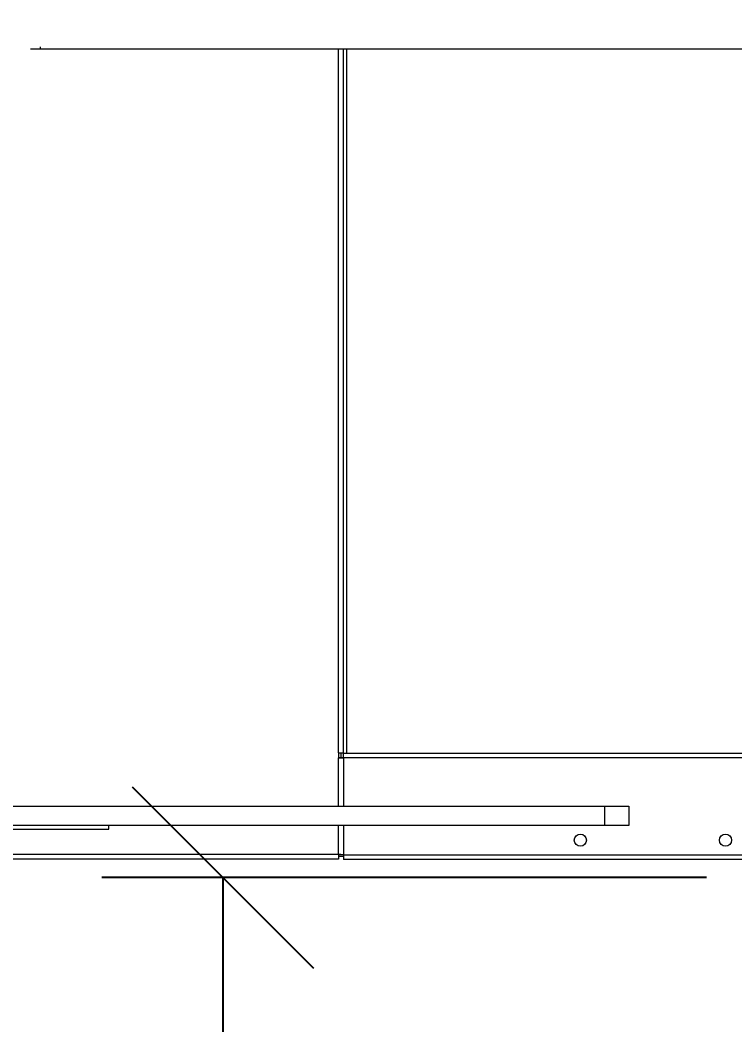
# Model space of a CAD drawing. Header units: millimetres. Extents: x 2027740 to 2136289, y -1533552 to -1491502.
# Drawn here: x 2099469.2 to 2099764.9, y -1504171.5 to -1503756.2 of the extents above; entities that cross this region are included whole.
import ezdxf

# ---------------------------------------------------------------- set-up
doc = ezdxf.new("R2010")
doc.units = ezdxf.units.MM
doc.header["$MEASUREMENT"] = 0
doc.linetypes.add('AUSGEZOGEN', pattern=[0])
for name, color, linetype, lineweight in [('10_Einrichtung', 7, 'Continuous', 0), ('11_Schraffur', 9, 'Continuous', 0), ('20_Sortimentierung', 7, 'Continuous', 0)]:
    doc.layers.add(name, color=color, linetype=linetype, lineweight=lineweight)
doc.styles.add('Rossmann', font='ARIALN.TTF', dxfattribs={"height": 100})
doc.styles.add('Style-Arial Narrow', font='ARIALN.TTF')
doc.dimstyles.new('Rossmann', dxfattribs={"dimtxt": 100, "dimasz": 75, "dimexe": 50, "dimexo": 0.0625, "dimgap": 50, "dimtad": 1, "dimdec": 3, "dimlfac": 0.001, "dimzin": 3, "dimtxsty": 'Rossmann', "dimcen": 0, "dimadec": 3, "dimazin": 0, "dimtfac": 1, "dimtdec": 0, "dimtofl": 0, "dimtmove": 0, "dimatfit": 1, "dimfxl": 200, "dimfxlon": 1, "dimfrac": 2, "dimtolj": 1, "dimtzin": 3, "dimarcsym": 0})

# ---------------------------------------------------------------- blocks, each defined once
blk = doc.blocks.new('*U847')
at = {"layer": '10_Einrichtung', "color": 1, "linetype": 'Continuous', "lineweight": 0}
for p, q in [((2.6755, -0.2107), (2.6759, -0.2007)), ((7.8937, -0.2107), (2.6344, -0.2107)), ((3.9087, -3.1197), (3.9087, -0.2107)), ((3.9287, -3.1197), (3.9287, -0.2107)), ((3.9411, -0.2107), (3.9411, -3.1207)), ((3.9087, -3.1197), (3.9287, -3.1197)), ((3.9087, -3.1197), (3.9087, -3.1397)), ((3.9087, -3.1397), (3.9287, -3.1397)), ((3.9087, -3.3397), (3.9087, -3.1397)), ((3.9287, -3.1407), (3.9087, -3.1407)), ((3.9187, -3.1197), (3.9187, -3.1397)), ((3.9287, -3.1207), (15.9187, -3.1207)), ((3.9287, -3.1407), (3.9287, -3.1207)), ((3.9287, -3.1407), (3.9287, -3.3397)), ((15.9187, -3.1407), (3.9287, -3.1407)), ((-1.8913, -3.3397), (5.1087, -3.3397)), ((5.0087, -3.3397), (5.0087, -3.4197)), ((5.1087, -3.3397), (5.1087, -3.4197)), ((5.1087, -3.4197), (-1.8913, -3.4197)), ((-0.7913, -3.4347), (2.9587, -3.4347)), ((2.9587, -3.4347), (2.9587, -3.4197)), ((3.9087, -3.5397), (3.9087, -3.4197)), ((3.9287, -3.4197), (3.9287, -3.5407)), ((3.9087, -3.5397), (-1.0783, -3.5397)), ((3.9087, -3.5597), (-1.0783, -3.5597)), ((3.9187, -3.5397), (3.9087, -3.5397)), ((3.9087, -3.5397), (3.9087, -3.5597)), ((3.9287, -3.5407), (3.9087, -3.5407)), ((3.9287, -3.5475), (3.9087, -3.5475)), ((3.9287, -3.5407), (3.9287, -3.5607)), ((3.9287, -3.5407), (15.9187, -3.5407)), ((15.9187, -3.5607), (3.9287, -3.5607))]:
    blk.add_line(p, q, dxfattribs=at)
for centre in [(4.9087, -3.4807), (5.5087, -3.4807)]:
    blk.add_circle(centre, 0.025, dxfattribs=at)
blk = doc.blocks.new('*U842')
at = {"layer": '10_Einrichtung', "color": 1, "linetype": 'Continuous', "lineweight": 13}
blk.add_blockref('*U847', (0, -0.6615), dxfattribs=at)
blk = doc.blocks.new('_Oblique')
at = {"color": 0, "linetype": 'ByBlock', "lineweight": -2}
blk.add_line((0.5, 0.5), (-0.5, -0.5), dxfattribs=at)
blk = doc.blocks.new('*D849')
at = {"layer": '20_Sortimentierung', "color": 0, "linetype": 'ByBlock', "lineweight": -2, "transparency": 16777216}
for p, q in [((2099753.1, -1504110.63), (2099503.1, -1504110.63)), ((2099482.36, -1506542.86), (2099603.1, -1506542.86))]:
    blk.add_line(p, q, dxfattribs=at)
at = {"layer": '20_Sortimentierung', "color": 1, "lineweight": -2, "transparency": 16777216}
blk.add_line((2099553.1, -1504110.63), (2099553.1, -1506542.86), dxfattribs=at)
at = {"layer": 'Defpoints', "color": 0, "lineweight": 0, "transparency": 16777216}
for p in [(2099755.17, -1504110.63), (2099482.3, -1506542.86), (2099553.1, -1506542.86)]:
    blk.add_point(p, dxfattribs=at)
at = {"layer": '20_Sortimentierung', "color": 1, "lineweight": -2, "transparency": 16777216, "xscale": 75, "yscale": 75, "zscale": 75}
for p, rotation in [((2099553.1, -1504110.63), 90), ((2099553.1, -1506542.86), 270)]:
    blk.add_blockref('_Oblique', p, dxfattribs=dict(at, rotation=rotation))
at = {"layer": '20_Sortimentierung', "color": 0, "transparency": 16777216, "insert": (2099443.01, -1505326.75), "char_height": 100, "attachment_point": 5, "rotation": 90, "style": 'Style-Arial Narrow'}
blk.add_mtext('\\A1;2,432', dxfattribs=at)

msp = doc.modelspace()

# ---------------------------------------------------------------- hatches: boundary and pattern name
at = {"layer": '11_Schraffur', "linetype": 'AUSGEZOGEN', "ltscale": 10}
h = msp.add_hatch(dxfattribs=at)
h.set_pattern_fill('ANSI37', color=256, scale=0.1, pattern_type=2)
h.set_pattern_definition([(45, (1922704.878, -1372376.447), (-4.49012806, 4.49012806), []), (135, (1922704.878, -1372376.447), (-4.49012806, -4.49012806), [])])
edge = h.paths.add_edge_path(flags=17)
edge.add_arc((2102591.7336, -1501845.3678), 273.7465, 0, 360)
edge = h.paths.add_edge_path()
edge.add_arc((2102591.7336, -1501845.3678), 248.7465, 0, 360)
edge = h.paths.add_edge_path(flags=17)
edge.add_arc((2100242.4465, -1501810.0016), 273.7465, 0, 360)
edge = h.paths.add_edge_path()
edge.add_arc((2100242.4465, -1501810.0016), 248.7465, 0, 360)
edge = h.paths.add_edge_path(flags=17)
edge.add_arc((2094390.411, -1501829.4551), 273.7465, 0, 360)
edge = h.paths.add_edge_path()
edge.add_arc((2094390.411, -1501829.4551), 248.7465, 0, 360)
edge = h.paths.add_edge_path(flags=17)
edge.add_arc((2101727.5997, -1506848.6998), 273.7465, 0, 360)
edge = h.paths.add_edge_path()
edge.add_arc((2101727.5997, -1506848.6998), 248.7465, 0, 360)
edge = h.paths.add_edge_path(flags=17)
edge.add_arc((2099456.154, -1506841.7201), 273.7465, 0, 360)
edge = h.paths.add_edge_path()
edge.add_arc((2099456.154, -1506841.7201), 248.7465, 0, 360)
edge = h.paths.add_edge_path(flags=17)
edge.add_arc((2093552.6254, -1506823.5796), 273.7465, 0, 360)
edge = h.paths.add_edge_path()
edge.add_arc((2093552.6254, -1506823.5796), 248.7465, 0, 360)

# ---------------------------------------------------------------- block references
at = {"layer": '10_Einrichtung', "color": 1, "linetype": 'Continuous', "lineweight": 0, "xscale": 99.99999999999999, "yscale": 99.99999999999999, "zscale": 99.99999999999999, "rotation": 7.421022849415388e-11}
msp.add_blockref('*U842', (2099210.0815, -1503680.96), dxfattribs=at)

# ---------------------------------------------------------------- dimensions: what is measured, and where the dimension line sits
at = {"layer": '20_Sortimentierung', "color": 1}
dim = msp.add_linear_dim(base=(2099553.1048, -1506542.8616), p1=(2099755.1729, -1504110.6314), p2=(2099482.3007, -1506542.8616), angle=270, dimstyle='Rossmann', override={"dimtxsty": 'Style-Arial Narrow', "dimblk": 'Oblique', "dimclrd": 1, "dimtdec": 3}, dxfattribs=at)
dim.commit()
dim.dimension.update_dxf_attribs({"geometry": '*D849', "text_midpoint": (2099443.0093, -1505326.7465)})

doc.saveas('drawing.dxf')
